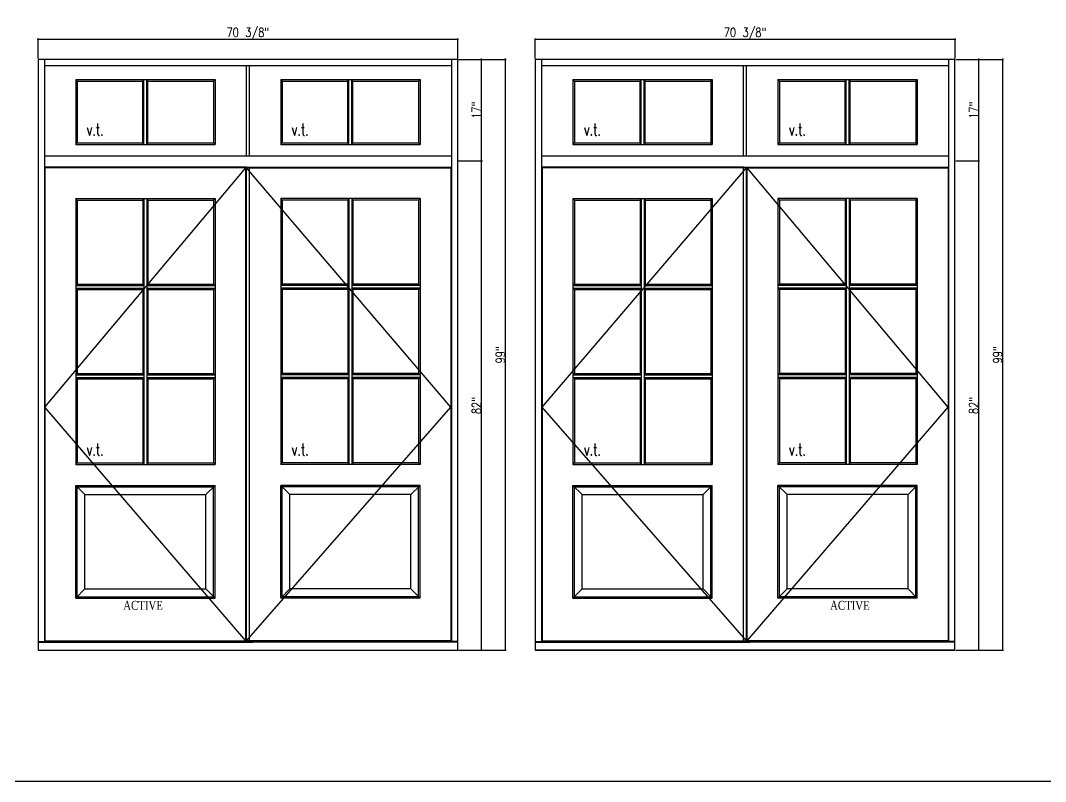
# Model space of a CAD drawing. Header units: inches. Extents: x 1985 to 11287, y 379 to 4336.
# Drawn here: x 8481.2 to 8653, y 3811.8 to 3939.3 of the extents above; entities that cross this region are included whole.
import ezdxf

# ---------------------------------------------------------------- set-up
doc = ezdxf.new("R2010")
doc.units = ezdxf.units.IN
doc.header["$MEASUREMENT"] = 0
doc.layers.get('0').update_dxf_attribs({"linetype": 'CONTINUOUS'})
doc.layers.get('Defpoints').update_dxf_attribs({"linetype": 'CONTINUOUS'})
for name, color, linetype in [('COTE1-1 99', 7, 'CONTINUOUS'), ('elevation 99', 7, 'CONTINUOUS'), ('opening side 99', 1, 'CONTINUOUS'), ('separation 99', 3, 'CONTINUOUS')]:
    doc.layers.add(name, color=color, linetype=linetype)
doc.styles.get("Standard").update_dxf_attribs({"font": 'txt.shx', "width": 0.8})
doc.styles.add('Times', font='times.ttf', dxfattribs={"width": 0.8})
doc.dimstyles.new('Elevation', dxfattribs={"dimscale": 2, "dimtxt": 0.75, "dimasz": 0.0625, "dimexe": 0.0625, "dimexo": 0.0625, "dimgap": 0.0625, "dimtad": 1, "dimdec": 5, "dimzin": 0, "dimdsep": 46, "dimlunit": 5, "dimtxsty": 'Standard', "dimblk1": 'OBLIQUE', "dimblk2": 'OBLIQUE', "dimsah": 1, "dimcen": 2, "dimdle": 0.0625, "dimclrd": 1, "dimclre": 1, "dimadec": 1, "dimazin": 0, "dimtfac": 0.375, "dimtdec": 5, "dimtmove": 0, "dimatfit": 3, "dimldrblk": 'OBLIQUE', "dimfxl": 1, "dimfrac": 2, "dimtolj": 1, "dimtzin": 0, "dimarcsym": 0})

# ---------------------------------------------------------------- blocks, each defined once
blk = doc.blocks.new('_OBLIQUE')
at = {"color": 0, "linetype": 'ByBlock'}
blk.add_line((-0.5, -0.5), (0.5, 0.5), dxfattribs=at)
blk = doc.blocks.new('*D463')
at = {"layer": 'COTE1-1 99', "color": 1, "lineweight": -2, "transparency": 16777216}
for p, q in [((8483.97, 3936.23), (8554.6, 3936.23)), ((8484.1, 3932.95), (8484.1, 3936.35)), ((8554.47, 3932.95), (8554.47, 3936.35))]:
    blk.add_line(p, q, dxfattribs=at)
at = {"layer": 'Defpoints', "color": 0, "transparency": 16777216}
for p in [(8554.47, 3936.23), (8484.1, 3932.82), (8554.47, 3932.82)]:
    blk.add_point(p, dxfattribs=at)
at = {"layer": 'COTE1-1 99', "color": 1, "lineweight": -2, "transparency": 16777216, "xscale": 0.125, "yscale": 0.125, "zscale": 0.125, "rotation": 180}
blk.add_blockref('_OBLIQUE', (8484.1, 3936.23), dxfattribs=at)
at = {"layer": 'COTE1-1 99', "color": 1, "lineweight": -2, "transparency": 16777216, "xscale": 0.125, "yscale": 0.125, "zscale": 0.125}
blk.add_blockref('_OBLIQUE', (8554.47, 3936.23), dxfattribs=at)
at = {"layer": 'COTE1-1 99', "color": 0, "transparency": 16777216, "insert": (8519.29, 3937.1), "char_height": 1.5, "attachment_point": 5}
blk.add_mtext('\\A1;70 3/8"', dxfattribs=at)
blk = doc.blocks.new('*D464')
at = {"layer": 'COTE1-1 99', "color": 1, "lineweight": -2, "transparency": 16777216}
for p, q in [((8554.6, 3932.82), (8558.6, 3932.82)), ((8558.48, 3915.7), (8558.48, 3932.95)), ((8554.6, 3915.82), (8558.6, 3915.82))]:
    blk.add_line(p, q, dxfattribs=at)
at = {"layer": 'Defpoints', "color": 0, "transparency": 16777216}
for p in [(8554.47, 3932.82), (8558.48, 3932.82), (8554.47, 3915.82)]:
    blk.add_point(p, dxfattribs=at)
at = {"layer": 'COTE1-1 99', "color": 1, "lineweight": -2, "transparency": 16777216, "xscale": 0.125, "yscale": 0.125, "zscale": 0.125}
for p, rotation in [((8558.48, 3932.82), 90), ((8558.48, 3915.82), 270)]:
    blk.add_blockref('_OBLIQUE', p, dxfattribs=dict(at, rotation=rotation))
at = {"layer": 'COTE1-1 99', "color": 0, "transparency": 16777216, "insert": (8557.6, 3924.32), "char_height": 1.5, "attachment_point": 5, "rotation": 90}
blk.add_mtext('\\A1;17"', dxfattribs=at)
blk = doc.blocks.new('*D465')
at = {"layer": 'COTE1-1 99', "color": 1, "lineweight": -2, "transparency": 16777216}
for p, q in [((8554.6, 3915.82), (8558.6, 3915.82)), ((8558.48, 3833.7), (8558.48, 3915.95)), ((8554.6, 3833.82), (8558.6, 3833.82))]:
    blk.add_line(p, q, dxfattribs=at)
at = {"layer": 'Defpoints', "color": 0, "transparency": 16777216}
for p in [(8554.47, 3915.82), (8558.48, 3915.82), (8554.47, 3833.82)]:
    blk.add_point(p, dxfattribs=at)
at = {"layer": 'COTE1-1 99', "color": 1, "lineweight": -2, "transparency": 16777216, "xscale": 0.125, "yscale": 0.125, "zscale": 0.125}
for p, rotation in [((8558.48, 3915.82), 90), ((8558.48, 3833.82), 270)]:
    blk.add_blockref('_OBLIQUE', p, dxfattribs=dict(at, rotation=rotation))
at = {"layer": 'COTE1-1 99', "color": 0, "transparency": 16777216, "insert": (8557.6, 3874.82), "char_height": 1.5, "attachment_point": 5, "rotation": 90}
blk.add_mtext('\\A1;82"', dxfattribs=at)
blk = doc.blocks.new('*D466')
at = {"layer": 'COTE1-1 99', "color": 1, "lineweight": -2, "transparency": 16777216}
for p, q in [((8554.6, 3932.82), (8562.62, 3932.82)), ((8562.5, 3833.7), (8562.5, 3932.95)), ((8554.6, 3833.82), (8562.62, 3833.82))]:
    blk.add_line(p, q, dxfattribs=at)
at = {"layer": 'Defpoints', "color": 0, "transparency": 16777216}
for p in [(8554.47, 3932.82), (8562.5, 3932.82), (8554.47, 3833.82)]:
    blk.add_point(p, dxfattribs=at)
at = {"layer": 'COTE1-1 99', "color": 1, "lineweight": -2, "transparency": 16777216, "xscale": 0.125, "yscale": 0.125, "zscale": 0.125}
for p, rotation in [((8562.5, 3932.82), 90), ((8562.5, 3833.82), 270)]:
    blk.add_blockref('_OBLIQUE', p, dxfattribs=dict(at, rotation=rotation))
at = {"layer": 'COTE1-1 99', "color": 0, "transparency": 16777216, "insert": (8561.62, 3883.32), "char_height": 1.5, "attachment_point": 5, "rotation": 90}
blk.add_mtext('\\A1;99"', dxfattribs=at)
blk = doc.blocks.new('*D487')
at = {"layer": 'COTE1-1 99', "color": 1, "lineweight": -2, "transparency": 16777216}
for p, q in [((8567.35, 3936.23), (8637.97, 3936.23)), ((8567.47, 3932.95), (8567.47, 3936.35)), ((8637.85, 3932.95), (8637.85, 3936.35))]:
    blk.add_line(p, q, dxfattribs=at)
at = {"layer": 'Defpoints', "color": 0, "transparency": 16777216}
for p in [(8637.85, 3936.23), (8567.47, 3932.82), (8637.85, 3932.82)]:
    blk.add_point(p, dxfattribs=at)
at = {"layer": 'COTE1-1 99', "color": 1, "lineweight": -2, "transparency": 16777216, "xscale": 0.125, "yscale": 0.125, "zscale": 0.125, "rotation": 180}
blk.add_blockref('_OBLIQUE', (8567.47, 3936.23), dxfattribs=at)
at = {"layer": 'COTE1-1 99', "color": 1, "lineweight": -2, "transparency": 16777216, "xscale": 0.125, "yscale": 0.125, "zscale": 0.125}
blk.add_blockref('_OBLIQUE', (8637.85, 3936.23), dxfattribs=at)
at = {"layer": 'COTE1-1 99', "color": 0, "transparency": 16777216, "insert": (8602.66, 3937.1), "char_height": 1.5, "attachment_point": 5}
blk.add_mtext('\\A1;70 3/8"', dxfattribs=at)
blk = doc.blocks.new('*D488')
at = {"layer": 'COTE1-1 99', "color": 1, "lineweight": -2, "transparency": 16777216}
for p, q in [((8637.97, 3932.82), (8641.97, 3932.82)), ((8641.85, 3915.7), (8641.85, 3932.95)), ((8637.97, 3915.82), (8641.97, 3915.82))]:
    blk.add_line(p, q, dxfattribs=at)
at = {"layer": 'Defpoints', "color": 0, "transparency": 16777216}
for p in [(8637.85, 3932.82), (8641.85, 3932.82), (8637.85, 3915.82)]:
    blk.add_point(p, dxfattribs=at)
at = {"layer": 'COTE1-1 99', "color": 1, "lineweight": -2, "transparency": 16777216, "xscale": 0.125, "yscale": 0.125, "zscale": 0.125}
for p, rotation in [((8641.85, 3932.82), 90), ((8641.85, 3915.82), 270)]:
    blk.add_blockref('_OBLIQUE', p, dxfattribs=dict(at, rotation=rotation))
at = {"layer": 'COTE1-1 99', "color": 0, "transparency": 16777216, "insert": (8640.97, 3924.32), "char_height": 1.5, "attachment_point": 5, "rotation": 90}
blk.add_mtext('\\A1;17"', dxfattribs=at)
blk = doc.blocks.new('*D489')
at = {"layer": 'COTE1-1 99', "color": 1, "lineweight": -2, "transparency": 16777216}
for p, q in [((8637.97, 3915.82), (8641.97, 3915.82)), ((8641.85, 3833.7), (8641.85, 3915.95)), ((8637.97, 3833.82), (8641.97, 3833.82))]:
    blk.add_line(p, q, dxfattribs=at)
at = {"layer": 'Defpoints', "color": 0, "transparency": 16777216}
for p in [(8637.85, 3915.82), (8641.85, 3915.82), (8637.85, 3833.82)]:
    blk.add_point(p, dxfattribs=at)
at = {"layer": 'COTE1-1 99', "color": 1, "lineweight": -2, "transparency": 16777216, "xscale": 0.125, "yscale": 0.125, "zscale": 0.125}
for p, rotation in [((8641.85, 3915.82), 90), ((8641.85, 3833.82), 270)]:
    blk.add_blockref('_OBLIQUE', p, dxfattribs=dict(at, rotation=rotation))
at = {"layer": 'COTE1-1 99', "color": 0, "transparency": 16777216, "insert": (8640.97, 3874.82), "char_height": 1.5, "attachment_point": 5, "rotation": 90}
blk.add_mtext('\\A1;82"', dxfattribs=at)
blk = doc.blocks.new('*D490')
at = {"layer": 'COTE1-1 99', "color": 1, "lineweight": -2, "transparency": 16777216}
for p, q in [((8637.97, 3932.82), (8645.99, 3932.82)), ((8645.87, 3833.7), (8645.87, 3932.95)), ((8637.97, 3833.82), (8645.99, 3833.82))]:
    blk.add_line(p, q, dxfattribs=at)
at = {"layer": 'Defpoints', "color": 0, "transparency": 16777216}
for p in [(8637.85, 3932.82), (8645.87, 3932.82), (8637.85, 3833.82)]:
    blk.add_point(p, dxfattribs=at)
at = {"layer": 'COTE1-1 99', "color": 1, "lineweight": -2, "transparency": 16777216, "xscale": 0.125, "yscale": 0.125, "zscale": 0.125}
for p, rotation in [((8645.87, 3932.82), 90), ((8645.87, 3833.82), 270)]:
    blk.add_blockref('_OBLIQUE', p, dxfattribs=dict(at, rotation=rotation))
at = {"layer": 'COTE1-1 99', "color": 0, "transparency": 16777216, "insert": (8644.99, 3883.32), "char_height": 1.5, "attachment_point": 5, "rotation": 90}
blk.add_mtext('\\A1;99"', dxfattribs=at)

msp = doc.modelspace()

# ---------------------------------------------------------------- linework, layer by layer
at = {"layer": 'elevation 99'}
for p, q in [((8484.098447, 3932.821778), (8484.098447, 3833.821778)), ((8554.473447, 3932.821778), (8484.098447, 3932.821778)), ((8485.160947, 3932.821778), (8485.160947, 3835.281307)), ((8553.410947, 3932.821778), (8553.410947, 3835.281307)), ((8554.473447, 3833.821778), (8554.473447, 3932.821778)), ((8567.470789, 3932.821778), (8567.470789, 3833.821778)), ((8637.845789, 3932.821778), (8567.470789, 3932.821778)), ((8568.533289, 3932.821778), (8568.533289, 3835.281307)), ((8636.783289, 3932.821778), (8636.783289, 3835.281307)), ((8637.845789, 3833.821778), (8637.845789, 3932.821778)), ((8553.410947, 3931.759278), (8485.160947, 3931.759278)), ((8519.035947, 3916.656315), (8519.035947, 3931.759278)), ((8519.535947, 3916.656315), (8519.535947, 3931.759278)), ((8636.783289, 3931.759278), (8568.533289, 3931.759278)), ((8602.408289, 3916.656315), (8602.408289, 3931.759278)), ((8602.908289, 3916.656315), (8602.908289, 3931.759278)), ((8490.420761, 3929.437827), (8490.420761, 3918.580702)), ((8490.420761, 3929.437827), (8513.776134, 3929.437827)), ((8490.420761, 3929.437827), (8490.661832, 3929.196756)), ((8490.661832, 3929.196756), (8490.661832, 3918.821773)), ((8490.661832, 3929.196756), (8501.660947, 3929.196756)), ((8501.660947, 3929.196756), (8501.865147, 3929.437827)), ((8501.660947, 3918.821773), (8501.660947, 3929.196756)), ((8501.865147, 3918.580702), (8501.865147, 3929.437827)), ((8502.331747, 3918.580702), (8502.331747, 3929.437827)), ((8502.535947, 3929.196756), (8502.331747, 3929.437827)), ((8502.535947, 3918.821773), (8502.535947, 3929.196756)), ((8502.535947, 3929.196756), (8513.535062, 3929.196756)), ((8513.535062, 3929.196756), (8513.776134, 3929.437827)), ((8513.535062, 3929.196756), (8513.535062, 3918.821773)), ((8513.776134, 3929.437827), (8513.776134, 3918.580702)), ((8524.795761, 3929.437827), (8524.795761, 3918.580702)), ((8524.795761, 3929.437827), (8548.151134, 3929.437827)), ((8524.795761, 3929.437827), (8525.036832, 3929.196756)), ((8525.036832, 3929.196756), (8525.036832, 3918.821773)), ((8525.036832, 3929.196756), (8536.035947, 3929.196756)), ((8536.035947, 3929.196756), (8536.240147, 3929.437827)), ((8536.035947, 3918.821773), (8536.035947, 3929.196756)), ((8536.240147, 3918.580702), (8536.240147, 3929.437827)), ((8536.706747, 3918.580702), (8536.706747, 3929.437827)), ((8536.910947, 3929.196756), (8536.706747, 3929.437827)), ((8536.910947, 3918.821773), (8536.910947, 3929.196756)), ((8536.910947, 3929.196756), (8547.910062, 3929.196756)), ((8547.910062, 3929.196756), (8548.151134, 3929.437827)), ((8547.910062, 3929.196756), (8547.910062, 3918.821773)), ((8548.151134, 3929.437827), (8548.151134, 3918.580702)), ((8573.793103, 3929.437827), (8597.148476, 3929.437827)), ((8573.793103, 3929.437827), (8573.793103, 3918.580702)), ((8573.793103, 3929.437827), (8574.034174, 3929.196756)), ((8574.034174, 3929.196756), (8585.033289, 3929.196756)), ((8574.034174, 3929.196756), (8574.034174, 3918.821773)), ((8585.033289, 3929.196756), (8585.237489, 3929.437827)), ((8585.033289, 3918.821773), (8585.033289, 3929.196756)), ((8585.237489, 3918.580702), (8585.237489, 3929.437827)), ((8585.908289, 3929.196756), (8585.704089, 3929.437827)), ((8585.704089, 3918.580702), (8585.704089, 3929.437827)), ((8585.908289, 3929.196756), (8596.907404, 3929.196756)), ((8585.908289, 3918.821773), (8585.908289, 3929.196756)), ((8596.907404, 3929.196756), (8597.148476, 3929.437827)), ((8596.907404, 3929.196756), (8596.907404, 3918.821773)), ((8597.148476, 3929.437827), (8597.148476, 3918.580702)), ((8608.168103, 3929.437827), (8631.523476, 3929.437827)), ((8608.168103, 3929.437827), (8608.168103, 3918.580702)), ((8608.168103, 3929.437827), (8608.409174, 3929.196756)), ((8608.409174, 3929.196756), (8619.408289, 3929.196756)), ((8608.409174, 3929.196756), (8608.409174, 3918.821773)), ((8619.408289, 3929.196756), (8619.612489, 3929.437827)), ((8619.408289, 3918.821773), (8619.408289, 3929.196756)), ((8619.612489, 3918.580702), (8619.612489, 3929.437827)), ((8620.283289, 3929.196756), (8620.079089, 3929.437827)), ((8620.079089, 3918.580702), (8620.079089, 3929.437827)), ((8620.283289, 3929.196756), (8631.282404, 3929.196756)), ((8620.283289, 3918.821773), (8620.283289, 3929.196756)), ((8631.282404, 3929.196756), (8631.523476, 3929.437827)), ((8631.282404, 3929.196756), (8631.282404, 3918.821773)), ((8631.523476, 3929.437827), (8631.523476, 3918.580702)), ((8490.420761, 3918.580702), (8490.661832, 3918.821773)), ((8490.420761, 3918.580702), (8513.776134, 3918.580702)), ((8490.655355, 3918.821773), (8501.660947, 3918.821773)), ((8501.660947, 3918.821773), (8501.865147, 3918.580702)), ((8502.331747, 3918.580702), (8502.535947, 3918.821773)), ((8502.535947, 3918.821773), (8513.535062, 3918.821773)), ((8513.776134, 3918.580702), (8513.535062, 3918.821773)), ((8524.795761, 3918.580702), (8525.036832, 3918.821773)), ((8524.795761, 3918.580702), (8548.151134, 3918.580702)), ((8525.030355, 3918.821773), (8536.035947, 3918.821773)), ((8536.035947, 3918.821773), (8536.240147, 3918.580702)), ((8536.706747, 3918.580702), (8536.910947, 3918.821773)), ((8536.910947, 3918.821773), (8547.910062, 3918.821773)), ((8548.151134, 3918.580702), (8547.910062, 3918.821773)), ((8573.793103, 3918.580702), (8574.034174, 3918.821773)), ((8573.793103, 3918.580702), (8597.148476, 3918.580702)), ((8574.027697, 3918.821773), (8585.033289, 3918.821773)), ((8585.033289, 3918.821773), (8585.237489, 3918.580702)), ((8585.704089, 3918.580702), (8585.908289, 3918.821773)), ((8585.908289, 3918.821773), (8596.907404, 3918.821773)), ((8597.148476, 3918.580702), (8596.907404, 3918.821773)), ((8608.168103, 3918.580702), (8608.409174, 3918.821773)), ((8608.168103, 3918.580702), (8631.523476, 3918.580702)), ((8608.402697, 3918.821773), (8619.408289, 3918.821773)), ((8619.408289, 3918.821773), (8619.612489, 3918.580702)), ((8620.079089, 3918.580702), (8620.283289, 3918.821773)), ((8620.283289, 3918.821773), (8631.282404, 3918.821773)), ((8631.523476, 3918.580702), (8631.282404, 3918.821773)), ((8485.160947, 3916.656315), (8553.410947, 3916.656315)), ((8568.533289, 3916.656315), (8636.783289, 3916.656315)), ((8519.035947, 3914.759278), (8485.160947, 3914.759278)), ((8518.942197, 3914.665528), (8485.254697, 3914.665528)), ((8485.254697, 3914.665528), (8485.254697, 3835.412249)), ((8518.942197, 3835.412249), (8518.942197, 3914.665528)), ((8519.035947, 3914.759278), (8553.410947, 3914.759278)), ((8519.035947, 3835.412249), (8519.035947, 3914.665528)), ((8519.035947, 3914.665528), (8553.317197, 3914.665528)), ((8519.535947, 3835.412249), (8519.535947, 3914.665528)), ((8553.317197, 3914.665528), (8553.317197, 3835.412249)), ((8602.408289, 3914.759278), (8568.533289, 3914.759278)), ((8568.627039, 3914.665528), (8568.627039, 3835.412249)), ((8602.908289, 3914.665528), (8568.627039, 3914.665528)), ((8602.408289, 3914.759278), (8636.783289, 3914.759278)), ((8602.408289, 3835.412249), (8602.408289, 3914.665528)), ((8602.908289, 3835.412249), (8602.908289, 3914.665528)), ((8603.002039, 3914.665528), (8636.689539, 3914.665528)), ((8603.002039, 3835.412249), (8603.002039, 3914.665528)), ((8636.689539, 3914.665528), (8636.689539, 3835.412249)), ((8490.419861, 3909.527101), (8490.419861, 3864.960106)), ((8490.419861, 3909.527101), (8513.777034, 3909.527101)), ((8490.660932, 3909.259229), (8490.419861, 3909.527101)), ((8490.660932, 3909.259229), (8490.660932, 3895.155729)), ((8490.660932, 3909.259229), (8501.660947, 3909.259229)), ((8501.660947, 3909.259229), (8501.865147, 3909.527101)), ((8501.660947, 3909.259229), (8501.660947, 3895.155729)), ((8501.865147, 3909.527101), (8501.865147, 3864.960106)), ((8502.331747, 3909.527101), (8502.331747, 3864.960106)), ((8502.331747, 3909.527101), (8502.535947, 3909.259229)), ((8502.535947, 3909.259229), (8502.535947, 3895.155729)), ((8502.535947, 3909.259229), (8513.535962, 3909.259229)), ((8513.535962, 3909.259229), (8513.777034, 3909.527101)), ((8513.535962, 3909.259229), (8513.535962, 3895.155729)), ((8513.777034, 3909.527101), (8513.777034, 3864.960106)), ((8525.035932, 3909.259229), (8524.794861, 3909.527101)), ((8548.152034, 3909.527101), (8524.794861, 3909.527101)), ((8524.794861, 3909.527101), (8524.794861, 3864.960106)), ((8536.035947, 3909.259229), (8525.035932, 3909.259229)), ((8525.035932, 3909.259229), (8525.035932, 3895.155729)), ((8536.240147, 3909.527101), (8536.035947, 3909.259229)), ((8536.035947, 3909.259229), (8536.035947, 3895.155729)), ((8536.240147, 3909.527101), (8536.240147, 3864.960106)), ((8536.910947, 3909.259229), (8536.706747, 3909.527101)), ((8536.706747, 3909.527101), (8536.706747, 3864.960106)), ((8536.910947, 3909.259229), (8536.910947, 3895.155729)), ((8547.910962, 3909.259229), (8536.910947, 3909.259229)), ((8547.910962, 3909.259229), (8548.152034, 3909.527101)), ((8547.910962, 3909.259229), (8547.910962, 3895.155729)), ((8548.152034, 3909.527101), (8548.152034, 3864.960106)), ((8574.033274, 3909.259229), (8573.792203, 3909.527101)), ((8573.792203, 3909.527101), (8597.149376, 3909.527101)), ((8573.792203, 3909.527101), (8573.792203, 3864.960106)), ((8574.033274, 3909.259229), (8585.033289, 3909.259229)), ((8574.033274, 3909.259229), (8574.033274, 3895.155729)), ((8585.033289, 3909.259229), (8585.237489, 3909.527101)), ((8585.033289, 3909.259229), (8585.033289, 3895.155729)), ((8585.237489, 3909.527101), (8585.237489, 3864.960106)), ((8585.704089, 3909.527101), (8585.908289, 3909.259229)), ((8585.704089, 3909.527101), (8585.704089, 3864.960106)), ((8585.908289, 3909.259229), (8596.908304, 3909.259229)), ((8585.908289, 3909.259229), (8585.908289, 3895.155729)), ((8596.908304, 3909.259229), (8597.149376, 3909.527101)), ((8596.908304, 3909.259229), (8596.908304, 3895.155729)), ((8597.149376, 3909.527101), (8597.149376, 3864.960106)), ((8608.167203, 3909.527101), (8608.167203, 3864.960106)), ((8631.524376, 3909.527101), (8608.167203, 3909.527101)), ((8608.408274, 3909.259229), (8608.167203, 3909.527101)), ((8608.408274, 3909.259229), (8608.408274, 3895.155729)), ((8619.408289, 3909.259229), (8608.408274, 3909.259229)), ((8619.612489, 3909.527101), (8619.408289, 3909.259229)), ((8619.408289, 3909.259229), (8619.408289, 3895.155729)), ((8619.612489, 3909.527101), (8619.612489, 3864.960106)), ((8620.079089, 3909.527101), (8620.079089, 3864.960106)), ((8620.283289, 3909.259229), (8620.079089, 3909.527101)), ((8631.283304, 3909.259229), (8620.283289, 3909.259229)), ((8620.283289, 3909.259229), (8620.283289, 3895.155729)), ((8631.283304, 3909.259229), (8631.524376, 3909.527101)), ((8631.283304, 3909.259229), (8631.283304, 3895.155729)), ((8631.524376, 3909.527101), (8631.524376, 3864.960106)), ((8490.660932, 3895.155729), (8490.419861, 3894.951529)), ((8490.419861, 3894.951529), (8501.865147, 3894.951529)), ((8490.419861, 3894.484929), (8501.865147, 3894.484929)), ((8490.660932, 3894.280729), (8490.419861, 3894.484929)), ((8490.660932, 3895.155729), (8501.660947, 3895.155729)), ((8490.660932, 3894.280729), (8501.660947, 3894.280729)), ((8490.660932, 3894.280729), (8490.660932, 3880.177229)), ((8501.660947, 3895.155729), (8501.865147, 3894.951529)), ((8501.660947, 3894.280729), (8501.865147, 3894.484929)), ((8501.660947, 3894.280729), (8501.660947, 3880.177229)), ((8502.535947, 3895.155729), (8502.331747, 3894.951529)), ((8502.331747, 3894.951529), (8513.777034, 3894.951529)), ((8502.535947, 3894.280729), (8502.331747, 3894.484929)), ((8502.331747, 3894.484929), (8513.777034, 3894.484929)), ((8502.535947, 3895.155729), (8513.535962, 3895.155729)), ((8502.535947, 3894.280729), (8513.535962, 3894.280729)), ((8502.535947, 3894.280729), (8502.535947, 3880.177229)), ((8513.535962, 3895.155729), (8513.777034, 3894.951529)), ((8513.535962, 3894.280729), (8513.777034, 3894.484929)), ((8513.535962, 3894.280729), (8513.535962, 3880.177229)), ((8525.035932, 3895.155729), (8524.794861, 3894.951529)), ((8536.240147, 3894.951529), (8524.794861, 3894.951529)), ((8536.240147, 3894.484929), (8524.794861, 3894.484929)), ((8525.035932, 3894.280729), (8524.794861, 3894.484929)), ((8536.035947, 3895.155729), (8525.035932, 3895.155729)), ((8536.035947, 3894.280729), (8525.035932, 3894.280729)), ((8525.035932, 3894.280729), (8525.035932, 3880.177229)), ((8536.035947, 3895.155729), (8536.240147, 3894.951529)), ((8536.035947, 3894.280729), (8536.240147, 3894.484929)), ((8536.035947, 3894.280729), (8536.035947, 3880.177229)), ((8536.910947, 3895.155729), (8536.706747, 3894.951529)), ((8548.152034, 3894.951529), (8536.706747, 3894.951529)), ((8536.910947, 3894.280729), (8536.706747, 3894.484929)), ((8548.152034, 3894.484929), (8536.706747, 3894.484929)), ((8547.910962, 3895.155729), (8536.910947, 3895.155729)), ((8536.910947, 3894.280729), (8536.910947, 3880.177229)), ((8547.910962, 3894.280729), (8536.910947, 3894.280729)), ((8547.910962, 3895.155729), (8548.152034, 3894.951529)), ((8547.910962, 3894.280729), (8548.152034, 3894.484929)), ((8547.910962, 3894.280729), (8547.910962, 3880.177229)), ((8574.033274, 3895.155729), (8573.792203, 3894.951529)), ((8573.792203, 3894.951529), (8585.237489, 3894.951529)), ((8574.033274, 3894.280729), (8573.792203, 3894.484929)), ((8573.792203, 3894.484929), (8585.237489, 3894.484929)), ((8574.033274, 3895.155729), (8585.033289, 3895.155729)), ((8574.033274, 3894.280729), (8574.033274, 3880.177229)), ((8574.033274, 3894.280729), (8585.033289, 3894.280729)), ((8585.033289, 3895.155729), (8585.237489, 3894.951529)), ((8585.033289, 3894.280729), (8585.237489, 3894.484929)), ((8585.033289, 3894.280729), (8585.033289, 3880.177229)), ((8585.908289, 3895.155729), (8585.704089, 3894.951529)), ((8585.704089, 3894.951529), (8597.149376, 3894.951529)), ((8585.704089, 3894.484929), (8597.149376, 3894.484929)), ((8585.908289, 3894.280729), (8585.704089, 3894.484929)), ((8585.908289, 3895.155729), (8596.908304, 3895.155729)), ((8585.908289, 3894.280729), (8585.908289, 3880.177229)), ((8585.908289, 3894.280729), (8596.908304, 3894.280729)), ((8596.908304, 3895.155729), (8597.149376, 3894.951529)), ((8596.908304, 3894.280729), (8597.149376, 3894.484929)), ((8596.908304, 3894.280729), (8596.908304, 3880.177229)), ((8608.408274, 3895.155729), (8608.167203, 3894.951529)), ((8619.612489, 3894.951529), (8608.167203, 3894.951529)), ((8608.408274, 3894.280729), (8608.167203, 3894.484929)), ((8619.612489, 3894.484929), (8608.167203, 3894.484929)), ((8619.408289, 3895.155729), (8608.408274, 3895.155729)), ((8608.408274, 3894.280729), (8608.408274, 3880.177229)), ((8619.408289, 3894.280729), (8608.408274, 3894.280729)), ((8619.408289, 3895.155729), (8619.612489, 3894.951529)), ((8619.408289, 3894.280729), (8619.612489, 3894.484929)), ((8619.408289, 3894.280729), (8619.408289, 3880.177229)), ((8620.283289, 3895.155729), (8620.079089, 3894.951529)), ((8631.524376, 3894.951529), (8620.079089, 3894.951529)), ((8631.524376, 3894.484929), (8620.079089, 3894.484929)), ((8620.283289, 3894.280729), (8620.079089, 3894.484929)), ((8631.283304, 3895.155729), (8620.283289, 3895.155729)), ((8631.283304, 3894.280729), (8620.283289, 3894.280729)), ((8620.283289, 3894.280729), (8620.283289, 3880.177229)), ((8631.283304, 3895.155729), (8631.524376, 3894.951529)), ((8631.283304, 3894.280729), (8631.524376, 3894.484929)), ((8631.283304, 3894.280729), (8631.283304, 3880.177229)), ((8490.660932, 3880.177229), (8490.419861, 3879.973029)), ((8490.419861, 3879.973029), (8501.865147, 3879.973029)), ((8490.419861, 3879.510878), (8501.865147, 3879.510878)), ((8490.660932, 3880.177229), (8501.660947, 3880.177229)), ((8490.660932, 3879.306678), (8501.660947, 3879.306678)), ((8490.660932, 3879.306678), (8490.660932, 3865.201178)), ((8501.660947, 3879.306678), (8501.660947, 3865.201178)), ((8502.331747, 3879.973029), (8513.777034, 3879.973029)), ((8502.331747, 3879.510878), (8513.777034, 3879.510878)), ((8502.535947, 3880.177229), (8513.535962, 3880.177229)), ((8502.535947, 3879.306678), (8502.535947, 3865.201178)), ((8502.535947, 3879.306678), (8513.535962, 3879.306678)), ((8513.535962, 3880.177229), (8513.777034, 3879.973029)), ((8513.535962, 3879.306678), (8513.777034, 3879.510878)), ((8513.535962, 3879.306678), (8513.535962, 3865.201178)), ((8525.035932, 3880.177229), (8524.794861, 3879.973029)), ((8536.240147, 3879.973029), (8524.794861, 3879.973029)), ((8536.240147, 3879.510878), (8524.794861, 3879.510878)), ((8525.035932, 3879.306678), (8524.794861, 3879.510878)), ((8536.035947, 3880.177229), (8525.035932, 3880.177229)), ((8536.035947, 3879.306678), (8525.035932, 3879.306678)), ((8525.035932, 3879.306678), (8525.035932, 3865.201178)), ((8536.035947, 3879.306678), (8536.035947, 3865.201178)), ((8548.152034, 3879.973029), (8536.706747, 3879.973029)), ((8548.152034, 3879.510878), (8536.706747, 3879.510878)), ((8547.910962, 3880.177229), (8536.910947, 3880.177229)), ((8536.910947, 3879.306678), (8536.910947, 3865.201178)), ((8547.910962, 3879.306678), (8536.910947, 3879.306678)), ((8547.910962, 3880.177229), (8548.152034, 3879.973029)), ((8547.910962, 3879.306678), (8547.910962, 3865.201178)), ((8574.033274, 3880.177229), (8573.792203, 3879.973029)), ((8573.792203, 3879.973029), (8585.237489, 3879.973029)), ((8573.792203, 3879.510878), (8585.237489, 3879.510878)), ((8574.033274, 3880.177229), (8585.033289, 3880.177229)), ((8574.033274, 3879.306678), (8574.033274, 3865.201178)), ((8574.033274, 3879.306678), (8585.033289, 3879.306678)), ((8585.033289, 3879.306678), (8585.033289, 3865.201178)), ((8585.704089, 3879.973029), (8597.149376, 3879.973029)), ((8585.704089, 3879.510878), (8597.149376, 3879.510878)), ((8585.908289, 3880.177229), (8596.908304, 3880.177229)), ((8585.908289, 3879.306678), (8596.908304, 3879.306678)), ((8585.908289, 3879.306678), (8585.908289, 3865.201178)), ((8596.908304, 3880.177229), (8597.149376, 3879.973029)), ((8596.908304, 3879.306678), (8597.149376, 3879.510878)), ((8596.908304, 3879.306678), (8596.908304, 3865.201178)), ((8608.408274, 3880.177229), (8608.167203, 3879.973029)), ((8619.612489, 3879.973029), (8608.167203, 3879.973029)), ((8608.408274, 3879.306678), (8608.167203, 3879.510878)), ((8619.612489, 3879.510878), (8608.167203, 3879.510878)), ((8619.408289, 3880.177229), (8608.408274, 3880.177229)), ((8608.408274, 3879.306678), (8608.408274, 3865.201178)), ((8619.408289, 3879.306678), (8608.408274, 3879.306678)), ((8619.408289, 3879.306678), (8619.408289, 3865.201178)), ((8631.524376, 3879.973029), (8620.079089, 3879.973029)), ((8631.524376, 3879.510878), (8620.079089, 3879.510878)), ((8631.283304, 3880.177229), (8620.283289, 3880.177229)), ((8631.283304, 3879.306678), (8620.283289, 3879.306678)), ((8620.283289, 3879.306678), (8620.283289, 3865.201178)), ((8631.283304, 3880.177229), (8631.524376, 3879.973029)), ((8631.283304, 3879.306678), (8631.283304, 3865.201178)), ((8490.419861, 3864.960106), (8490.660932, 3865.201178)), ((8490.660932, 3865.201178), (8501.660947, 3865.201178)), ((8501.660947, 3865.201178), (8501.865147, 3864.960106)), ((8502.535947, 3865.201178), (8502.331747, 3864.960106)), ((8502.535947, 3865.201178), (8513.535962, 3865.201178)), ((8513.777034, 3864.960106), (8513.535962, 3865.201178)), ((8524.794861, 3864.960106), (8525.035932, 3865.201178)), ((8536.035947, 3865.201178), (8525.035932, 3865.201178)), ((8536.035947, 3865.201178), (8536.240147, 3864.960106)), ((8536.910947, 3865.201178), (8536.706747, 3864.960106)), ((8547.910962, 3865.201178), (8536.910947, 3865.201178)), ((8548.152034, 3864.960106), (8547.910962, 3865.201178)), ((8573.792203, 3864.960106), (8574.033274, 3865.201178)), ((8574.033274, 3865.201178), (8585.033289, 3865.201178)), ((8585.033289, 3865.201178), (8585.237489, 3864.960106)), ((8585.908289, 3865.201178), (8585.704089, 3864.960106)), ((8585.908289, 3865.201178), (8596.908304, 3865.201178)), ((8597.149376, 3864.960106), (8596.908304, 3865.201178)), ((8608.167203, 3864.960106), (8608.408274, 3865.201178)), ((8619.408289, 3865.201178), (8608.408274, 3865.201178)), ((8619.408289, 3865.201178), (8619.612489, 3864.960106)), ((8620.283289, 3865.201178), (8620.079089, 3864.960106)), ((8631.283304, 3865.201178), (8620.283289, 3865.201178)), ((8631.524376, 3864.960106), (8631.283304, 3865.201178)), ((8490.419861, 3864.960106), (8513.777034, 3864.960106)), ((8548.152034, 3864.960106), (8524.794861, 3864.960106)), ((8573.792203, 3864.960106), (8597.149376, 3864.960106)), ((8631.524376, 3864.960106), (8608.167203, 3864.960106)), ((8491.973373, 3859.888628), (8490.419802, 3861.442249)), ((8490.419802, 3842.540192), (8490.419802, 3861.442249)), ((8490.419802, 3861.442249), (8513.777078, 3861.442249)), ((8490.660873, 3842.781263), (8490.660873, 3861.201128)), ((8490.660873, 3861.201128), (8513.536006, 3861.201128)), ((8513.777078, 3861.442249), (8512.223506, 3859.888628)), ((8513.536006, 3842.781263), (8513.536006, 3861.201128)), ((8513.777078, 3842.540192), (8513.777078, 3861.442249)), ((8548.152093, 3861.442249), (8524.794817, 3861.442249)), ((8524.794817, 3842.540192), (8524.794817, 3861.442249)), ((8524.794817, 3861.442249), (8526.348388, 3859.888628)), ((8547.911021, 3861.201128), (8525.035888, 3861.201128)), ((8525.035888, 3842.781263), (8525.035888, 3861.201128)), ((8546.598521, 3859.888628), (8548.152093, 3861.442249)), ((8547.911021, 3842.781263), (8547.911021, 3861.201128)), ((8548.152093, 3842.540192), (8548.152093, 3861.442249)), ((8573.792144, 3861.442249), (8597.14942, 3861.442249)), ((8573.792144, 3842.540192), (8573.792144, 3861.442249)), ((8575.345715, 3859.888628), (8573.792144, 3861.442249)), ((8574.033215, 3861.201128), (8596.908348, 3861.201128)), ((8574.033215, 3842.781263), (8574.033215, 3861.201128)), ((8597.14942, 3861.442249), (8595.595848, 3859.888628)), ((8596.908348, 3842.781263), (8596.908348, 3861.201128)), ((8597.14942, 3842.540192), (8597.14942, 3861.442249)), ((8608.167159, 3861.442249), (8609.72073, 3859.888628)), ((8608.167159, 3842.540192), (8608.167159, 3861.442249)), ((8631.524435, 3861.442249), (8608.167159, 3861.442249)), ((8608.40823, 3842.781263), (8608.40823, 3861.201128)), ((8631.283363, 3861.201128), (8608.40823, 3861.201128)), ((8629.970863, 3859.888628), (8631.524435, 3861.442249)), ((8631.283363, 3842.781263), (8631.283363, 3861.201128)), ((8631.524435, 3842.540192), (8631.524435, 3861.442249)), ((8491.973373, 3844.093763), (8491.973373, 3859.888628)), ((8491.973373, 3859.888628), (8512.223506, 3859.888628)), ((8512.223506, 3844.093763), (8512.223506, 3859.888628)), ((8546.598521, 3859.888628), (8526.348388, 3859.888628)), ((8526.348388, 3844.093763), (8526.348388, 3859.888628)), ((8546.598521, 3844.093763), (8546.598521, 3859.888628)), ((8575.345715, 3859.888628), (8595.595848, 3859.888628)), ((8575.345715, 3844.093763), (8575.345715, 3859.888628)), ((8595.595848, 3844.093763), (8595.595848, 3859.888628)), ((8609.72073, 3844.093763), (8609.72073, 3859.888628)), ((8629.970863, 3859.888628), (8609.72073, 3859.888628)), ((8629.970863, 3844.093763), (8629.970863, 3859.888628)), ((8490.419802, 3842.540192), (8491.973373, 3844.093763)), ((8490.660873, 3842.781263), (8513.536006, 3842.781263)), ((8491.973373, 3844.093763), (8512.223506, 3844.093763)), ((8513.777078, 3842.540192), (8512.223506, 3844.093763)), ((8524.794817, 3842.540192), (8526.348388, 3844.093763)), ((8547.911021, 3842.781263), (8525.035888, 3842.781263)), ((8546.598521, 3844.093763), (8526.348388, 3844.093763)), ((8548.152093, 3842.540192), (8546.598521, 3844.093763)), ((8573.792144, 3842.540192), (8575.345715, 3844.093763)), ((8574.033215, 3842.781263), (8596.908348, 3842.781263)), ((8575.345715, 3844.093763), (8595.595848, 3844.093763)), ((8597.14942, 3842.540192), (8595.595848, 3844.093763)), ((8608.167159, 3842.540192), (8609.72073, 3844.093763)), ((8631.283363, 3842.781263), (8608.40823, 3842.781263)), ((8629.970863, 3844.093763), (8609.72073, 3844.093763)), ((8631.524435, 3842.540192), (8629.970863, 3844.093763)), ((8490.419802, 3842.540192), (8513.777078, 3842.540192)), ((8548.152093, 3842.540192), (8524.794817, 3842.540192)), ((8573.792144, 3842.540192), (8597.14942, 3842.540192)), ((8631.524435, 3842.540192), (8608.167159, 3842.540192)), ((8484.098447, 3835.281307), (8485.160947, 3835.281307)), ((8484.098447, 3835.165478), (8520.098447, 3835.165478)), ((8485.254697, 3835.412249), (8518.942197, 3835.412249)), ((8554.473447, 3835.165478), (8518.473447, 3835.165478)), ((8553.317197, 3835.412249), (8519.035947, 3835.412249)), ((8554.473447, 3835.281307), (8553.410947, 3835.281307)), ((8567.470789, 3835.281307), (8568.533289, 3835.281307)), ((8567.470789, 3835.165478), (8603.470789, 3835.165478)), ((8568.627039, 3835.412249), (8602.908289, 3835.412249)), ((8637.845789, 3835.165478), (8601.845789, 3835.165478)), ((8636.689539, 3835.412249), (8603.002039, 3835.412249)), ((8637.845789, 3835.281307), (8636.783289, 3835.281307)), ((8484.098447, 3833.821778), (8554.473447, 3833.821778)), ((8484.098447, 3833.821778), (8511.973447, 3833.821778)), ((8484.098447, 3833.821778), (8518.473447, 3833.821778)), ((8484.098447, 3833.821778), (8514.098447, 3833.821778)), ((8484.098447, 3833.821778), (8554.473447, 3833.821778)), ((8484.098447, 3833.821778), (8514.098447, 3833.821778)), ((8484.098447, 3833.821778), (8554.473447, 3833.821778)), ((8567.470789, 3833.821778), (8601.845789, 3833.821778)), ((8567.470789, 3833.821778), (8595.345789, 3833.821778)), ((8567.470789, 3833.821778), (8637.845789, 3833.821778)), ((8637.845789, 3833.821778), (8567.470789, 3833.821778)), ((8637.845789, 3833.821778), (8567.470789, 3833.821778)), ((8637.845789, 3833.821778), (8607.845789, 3833.821778)), ((8637.845789, 3833.821778), (8607.845789, 3833.821778))]:
    msp.add_line(p, q, dxfattribs=at)
at = {"layer": 'elevation 99', "color": 7}
for p, q in [((8490.660932, 3879.306678), (8490.419861, 3879.510878)), ((8501.660947, 3880.177229), (8501.865147, 3879.973029)), ((8501.660947, 3879.306678), (8501.865147, 3879.510878)), ((8502.535947, 3880.177229), (8502.331747, 3879.973029)), ((8502.535947, 3879.306678), (8502.331747, 3879.510878)), ((8536.035947, 3880.177229), (8536.240147, 3879.973029)), ((8536.035947, 3879.306678), (8536.240147, 3879.510878)), ((8536.910947, 3880.177229), (8536.706747, 3879.973029)), ((8536.910947, 3879.306678), (8536.706747, 3879.510878)), ((8547.910962, 3879.306678), (8548.152034, 3879.510878)), ((8574.033274, 3879.306678), (8573.792203, 3879.510878)), ((8585.033289, 3880.177229), (8585.237489, 3879.973029)), ((8585.033289, 3879.306678), (8585.237489, 3879.510878)), ((8585.908289, 3880.177229), (8585.704089, 3879.973029)), ((8585.908289, 3879.306678), (8585.704089, 3879.510878)), ((8619.408289, 3880.177229), (8619.612489, 3879.973029)), ((8619.408289, 3879.306678), (8619.612489, 3879.510878)), ((8620.283289, 3880.177229), (8620.079089, 3879.973029)), ((8620.283289, 3879.306678), (8620.079089, 3879.510878)), ((8631.283304, 3879.306678), (8631.524376, 3879.510878))]:
    msp.add_line(p, q, dxfattribs=at)
at = {"layer": 'opening side 99', "color": 1}
for p, q in [((8485.254647, 3874.538913), (8518.942247, 3914.665578)), ((8553.317247, 3874.538913), (8519.035947, 3914.665528)), ((8568.626989, 3874.538913), (8602.908289, 3914.665578)), ((8636.689589, 3874.538913), (8603.002039, 3914.665528)), ((8518.942247, 3835.412249), (8485.254647, 3874.538913)), ((8519.035947, 3835.412249), (8553.317247, 3874.538913)), ((8602.908289, 3835.412249), (8568.626989, 3874.538913)), ((8603.002039, 3835.412249), (8636.689589, 3874.538913))]:
    msp.add_line(p, q, dxfattribs=at)
at = {"layer": 'separation 99'}
msp.add_line((9943.552213, 3811.814787), (7685.752407, 3811.814787), dxfattribs=at)

# ---------------------------------------------------------------- texts
at = {"layer": 'elevation 99', "width": 0.7}
for p in [(8492.239967, 3920.067036), (8526.614967, 3920.067036), (8575.614109, 3920.067036), (8609.987309, 3920.067036), (8492.240867, 3866.446441), (8526.615867, 3866.446441), (8575.613209, 3866.446441), (8609.988209, 3866.446441)]:
    msp.add_text('v.t.', height=2, dxfattribs=at).set_placement(p)
at = {"layer": 'opening side 99', "color": 1, "char_height": 1.5, "width": 15.987, "style": 'Times'}
for insert, attachment_point in [((8498.395392, 3842.081853), 1), ((8623.548845, 3842.081853), 3)]:
    msp.add_mtext('ACTIVE', dxfattribs=dict(at, insert=insert, attachment_point=attachment_point))

# ---------------------------------------------------------------- dimensions: what is measured, and where the dimension line sits
at = {"layer": 'COTE1-1 99'}
for base, p1, p2, picture, middle in [((8554.473447, 3936.229455), (8484.098447, 3932.821778), (8554.473447, 3932.821778), '*D463', (8519.285947, 3937.104455)), ((8637.845789, 3936.229455), (8567.470789, 3932.821778), (8637.845789, 3932.821778), '*D487', (8602.658289, 3937.104455))]:
    dim = msp.add_linear_dim(base=base, p1=p1, p2=p2, dimstyle='Elevation', override={"dimtxt": 0.75, "dimdec": 5, "dimlunit": 5, "dimpost": '"'}, dxfattribs=at)
    dim.commit()
    dim.dimension.update_dxf_attribs({"geometry": picture, "text_midpoint": middle})
for base, p1, p2, override, picture, middle in [((8558.477001, 3932.821778), (8554.473447, 3915.821778), (8554.473447, 3932.821778), {"dimtxt": 0.75, "dimdec": 5, "dimlunit": 5, "dimpost": '"'}, '*D464', (8557.602001, 3924.321778)), ((8562.497606, 3932.821778), (8554.473447, 3833.821778), (8554.473447, 3932.821778), {"dimpost": '"'}, '*D466', (8561.622606, 3883.321778)), ((8641.849343, 3932.821778), (8637.845789, 3915.821778), (8637.845789, 3932.821778), {"dimtxt": 0.75, "dimdec": 5, "dimlunit": 5, "dimpost": '"'}, '*D488', (8640.974343, 3924.321778)), ((8645.869948, 3932.821778), (8637.845789, 3833.821778), (8637.845789, 3932.821778), {"dimpost": '"'}, '*D490', (8644.994948, 3883.321778)), ((8558.477001, 3915.821778), (8554.473447, 3833.821778), (8554.473447, 3915.821778), {"dimtxt": 0.75, "dimdec": 5, "dimlunit": 5, "dimpost": '"'}, '*D465', (8557.602001, 3874.821778)), ((8641.849343, 3915.821778), (8637.845789, 3833.821778), (8637.845789, 3915.821778), {"dimtxt": 0.75, "dimdec": 5, "dimlunit": 5, "dimpost": '"'}, '*D489', (8640.974343, 3874.821778))]:
    dim = msp.add_linear_dim(base=base, p1=p1, p2=p2, angle=90, dimstyle='Elevation', override=override, dxfattribs=at)
    dim.commit()
    dim.dimension.update_dxf_attribs({"geometry": picture, "text_midpoint": middle})

doc.saveas('drawing.dxf')
